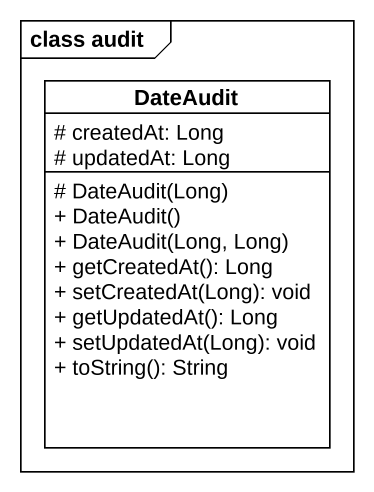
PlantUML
@startuml
mainframe class audit
hide circle
hide empty members
skinparam classAttributeIconSize 0
class DateAudit {
  # createdAt: Long
  # updatedAt: Long
  # DateAudit(Long)
  + DateAudit()
  + DateAudit(Long, Long)
  + getCreatedAt(): Long
  + setCreatedAt(Long): void
  + getUpdatedAt(): Long
  + setUpdatedAt(Long): void
  + toString(): String
}
@enduml
